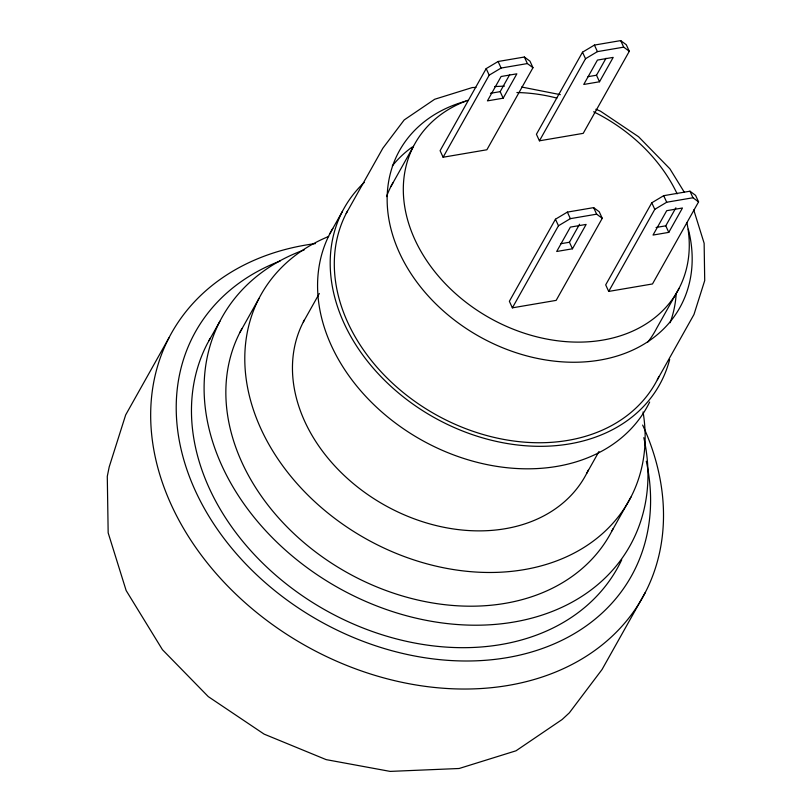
<?xml version="1.0" encoding="UTF-8"?>
<svg xmlns="http://www.w3.org/2000/svg" width="812" height="812" viewBox="0 0 812 812"><rect width="100%" height="100%" fill="white"/><g stroke="black" fill="none" stroke-linecap="round" stroke-linejoin="round"><path stroke-width="1.22" d="M168.916 337.914L125.667 414.932L109.204 466.91L107.285 476.38L108.169 532.845L126.144 590.527L162.441 649.691L208.288 696.625L264.133 734.129L326.17 759.626L390.156 771.4L459.135 768.497L515.996 750.806L562.158 719.493L569.344 712.834L602.037 669.524L645.276 592.516M219.879 321.308L207.253 343.791A233.785 179.239 29.3 0 0 334.036 614.796A233.785 179.239 29.3 0 0 621.728 559.762M240.088 332.108L259.028 298.38M329.784 233.886L342.41 211.394M346.216 213.434L382.838 148.231L404.193 119.943L434.684 99.257L472.259 87.564L475.964 87.402M303.302 322.049L319.329 293.497M391.069 186.242L413.481 146.333M486.175 68.614L440.094 150.687L443.108 157.234L486.885 149.763L532.976 67.7L529.962 61.154L524.359 57.023L498.091 61.499L486.175 68.614L489.189 75.161L443.108 157.234M490.468 93.299L500.172 91.644L509.692 74.684M503.176 98.191L516.868 73.811L501.105 76.501L487.413 100.881L503.176 98.191L500.172 91.644M582.508 52.191L536.417 134.264L539.432 140.811L583.219 133.351L629.3 51.278L626.285 44.731L620.693 40.6L594.414 45.076L582.508 52.191L585.513 58.738L539.432 140.811M588.01 76.673L596.495 75.222L606.016 58.261M599.51 81.768L613.202 57.388L597.439 60.078L583.747 84.458L599.51 81.768L596.495 75.222M555.449 219.22L509.368 301.293L512.372 307.839L556.159 300.379L602.25 218.306L599.236 211.759L593.633 207.628L567.365 212.105L555.449 219.22L558.463 225.766L512.372 307.839M560.95 243.701L569.435 242.25L579.555 224.234M572.45 248.797L586.142 224.416L570.379 227.106L556.687 251.487L572.45 248.797L569.435 242.25M651.772 202.797L605.691 284.87L608.706 291.417L652.493 283.956L698.574 201.883L695.559 195.337L689.967 191.206L663.688 195.682L651.772 202.797L654.787 209.344L608.706 291.417M656.066 227.482L665.769 225.827L675.888 207.811M668.783 232.374L682.466 207.994L666.713 210.684L653.021 235.064L668.783 232.374L665.769 225.827M679.106 288.301L656.695 328.21A150.616 115.477 29.3 0 1 647.874 342.014M586.64 473.477L598.972 451.523M657.355 379.722L693.966 314.518L704.714 280.566L704.136 243.255L693.742 209.912M611.974 530.865L630.914 497.137M489.189 75.161L501.105 68.046L527.374 63.569L532.976 67.7M585.513 58.738L597.429 51.623L623.697 47.147L629.3 51.278M558.463 225.766L570.369 218.651L596.647 214.175L602.25 218.306M654.787 209.344L666.703 202.239L692.971 197.752L698.574 201.883M494.528 86.569L504.435 86.123M521.619 87.016L560.341 94.659M595.846 109.255L600.423 111.142L638.577 136.751L669.9 168.815L684.364 192.322M620.693 40.6L623.697 47.147M689.967 191.206L692.971 197.752M594.414 45.076L597.429 51.623M663.688 195.682L666.703 202.239M524.359 57.023L527.374 63.569M593.633 207.628L596.647 214.175M498.091 61.499L501.105 68.046M567.365 212.105L570.369 218.651M669.677 359.452A180.741 138.568 29.3 0 1 431.131 415.795A180.741 138.568 29.3 0 1 364.283 182.416M658.958 376.463A176.417 135.249 29.3 0 1 440.408 417.155A176.417 135.249 29.3 0 1 347.394 211.221M649.651 402.031A180.741 138.568 29.3 0 1 423.478 441.089A180.741 138.568 29.3 0 1 332.788 228.446M688.322 229.177A160.654 123.17 29.3 0 1 587.431 361.675A160.654 123.17 29.3 0 1 399.9 253.77A160.654 123.17 29.3 0 1 465.855 101.165M643.814 437.658A233.785 179.239 29.3 0 1 496.436 624.296A233.785 179.239 29.3 0 1 226.365 474.929A233.785 179.239 29.3 0 1 304.267 249.863M208.978 340.553A233.785 179.239 29.3 0 1 210.186 338.411M613.08 528.663A210.866 161.659 29.3 0 1 351.19 574.815A210.866 161.659 29.3 0 1 241.834 328.85M386.522 196.626A150.616 115.477 29.3 0 1 392.856 182.954M643.063 411.968A210.866 161.659 29.3 0 1 504.658 571.963A210.866 161.659 29.3 0 1 265.717 438.561A210.866 161.659 29.3 0 1 328.677 236.444M588.274 470.158A160.654 123.17 29.3 0 1 389.202 507.632A160.654 123.17 29.3 0 1 304.459 319.877M642.657 425.062A270.102 207.08 29.3 0 1 505.155 685.927A270.102 207.08 29.3 0 1 168.855 499.37A270.102 207.08 29.3 0 1 315.513 243.58M646.301 461.246A249.852 191.551 29.3 0 1 489.342 659.963A249.852 191.551 29.3 0 1 201.011 502.313A249.852 191.551 29.3 0 1 280.13 261.038M392.328 165.892A160.654 123.17 29.3 0 1 412.049 147.165M676.203 293.457A160.654 123.17 29.3 0 1 670.073 322.75M686.891 222.671A150.616 115.477 29.3 0 1 590.649 341.619A150.616 115.477 29.3 0 1 417.429 244.859A150.616 115.477 29.3 0 1 467.844 100.302M516.889 92.538A150.616 115.477 29.3 0 1 556.89 98.09M593.623 111.782A150.616 115.477 29.3 0 1 677.137 193.835"/></g></svg>
